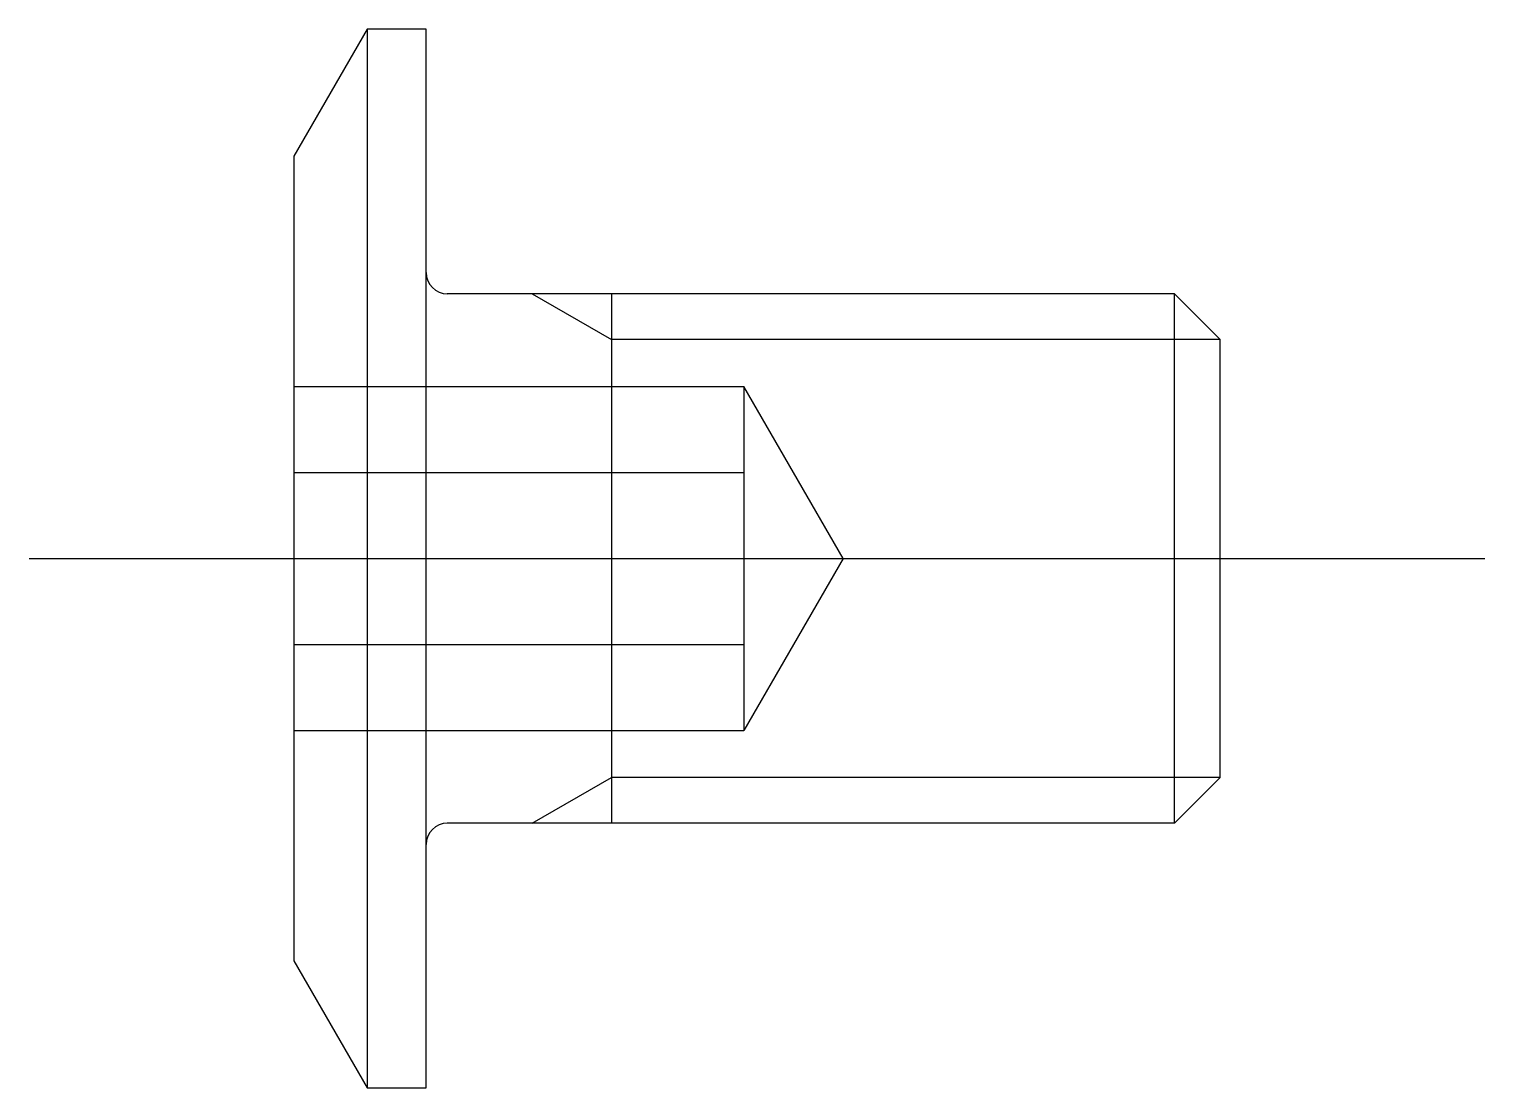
# Model space of a CAD drawing. Extents: x -9.6 to 23.7, y -30 to 3.
# Drawn here: x 18.2 to 23.7, y -2 to 2 of the extents above; entities outside this region: 2.
import ezdxf

# ---------------------------------------------------------------- set-up
doc = ezdxf.new("R2010")
doc.units = 0
doc.linetypes.add('CENTER', pattern=[50.8, 31.75, -6.35, 6.35, -6.35])
doc.linetypes.add('DASHED', pattern=[19.05, 12.7, -6.35])
doc.layers.get('0').update_dxf_attribs({"linetype": 'CONTINUOUS'})
doc.layers.add('CENTER', color=1, linetype='CENTER')
doc.styles.get("Standard").update_dxf_attribs({"font": 'txt.shx', "height": 3, "bigfont": 'bigfont.shx'})

# ---------------------------------------------------------------- blocks, each defined once
blk = doc.blocks.new('*U12')
at = {"color": 7, "linetype": 'CONTINUOUS'}
blk.add_text('CBSTSR2-3', height=3, dxfattribs=at).set_placement((-10, -24.6626))
blk = doc.blocks.new('*U13')
at = {"color": 7, "linetype": 'CONTINUOUS'}
blk.add_text('CBSTSR02', height=3, dxfattribs=at).set_placement((-10, -30))

msp = doc.modelspace()

# ---------------------------------------------------------------- linework, layer by layer
at = {"color": 7, "linetype": 'CONTINUOUS'}
for p, q in [((19.4774, 2), (19.2, 1.5196)), ((19.7, 2), (19.4774, 2)), ((19.4774, 2), (19.4774, -2)), ((19.7, -2), (19.7, 2)), ((19.2, 1.5196), (19.2, -1.5196)), ((22.5268, 1), (19.78, 1)), ((20.4, 1), (20.4, -1)), ((22.5268, -1), (22.5268, 1)), ((22.7, 0.8268), (22.5268, 1)), ((22.7, -0.8268), (22.7, 0.8268)), ((22.5268, -1), (22.7, -0.8268)), ((22.5268, -1), (19.78, -1)), ((19.2, -1.5196), (19.4774, -2)), ((19.4774, -2), (19.7, -2))]:
    msp.add_line(p, q, dxfattribs=at)
at = {"color": 3, "linetype": 'CONTINUOUS'}
for p, q in [((20.1, 1), (20.4, 0.8268)), ((22.7, 0.8268), (20.4, 0.8268)), ((20.1, -1), (20.4, -0.8268)), ((22.7, -0.8268), (20.4, -0.8268))]:
    msp.add_line(p, q, dxfattribs=at)
at = {"color": 3, "linetype": 'DASHED'}
for p, q in [((19.2, 0.65), (20.9, 0.65)), ((20.9, 0.65), (20.9, -0.65)), ((21.2753, 0), (20.9, 0.65)), ((19.2, 0.325), (20.9, 0.325)), ((21.2753, 0), (20.9, -0.65)), ((19.2, -0.325), (20.9, -0.325)), ((19.2, -0.65), (20.9, -0.65))]:
    msp.add_line(p, q, dxfattribs=at)
at = {"color": 7, "linetype": 'CONTINUOUS'}
for centre, start, end in [((19.78, 1.08), 180, 270), ((19.78, -1.08), 90, 180)]:
    msp.add_arc(centre, 0.08, start, end, dxfattribs=at)
at = {"layer": 'CENTER', "color": 1, "linetype": 'CENTER'}
msp.add_line((18.2, 0), (23.7, 0), dxfattribs=at)

# ---------------------------------------------------------------- block references
at = {"color": 7, "linetype": 'CONTINUOUS'}
for name in ['*U12', '*U13']:
    msp.add_blockref(name, (0, 0), dxfattribs=at)

doc.saveas('drawing.dxf')
